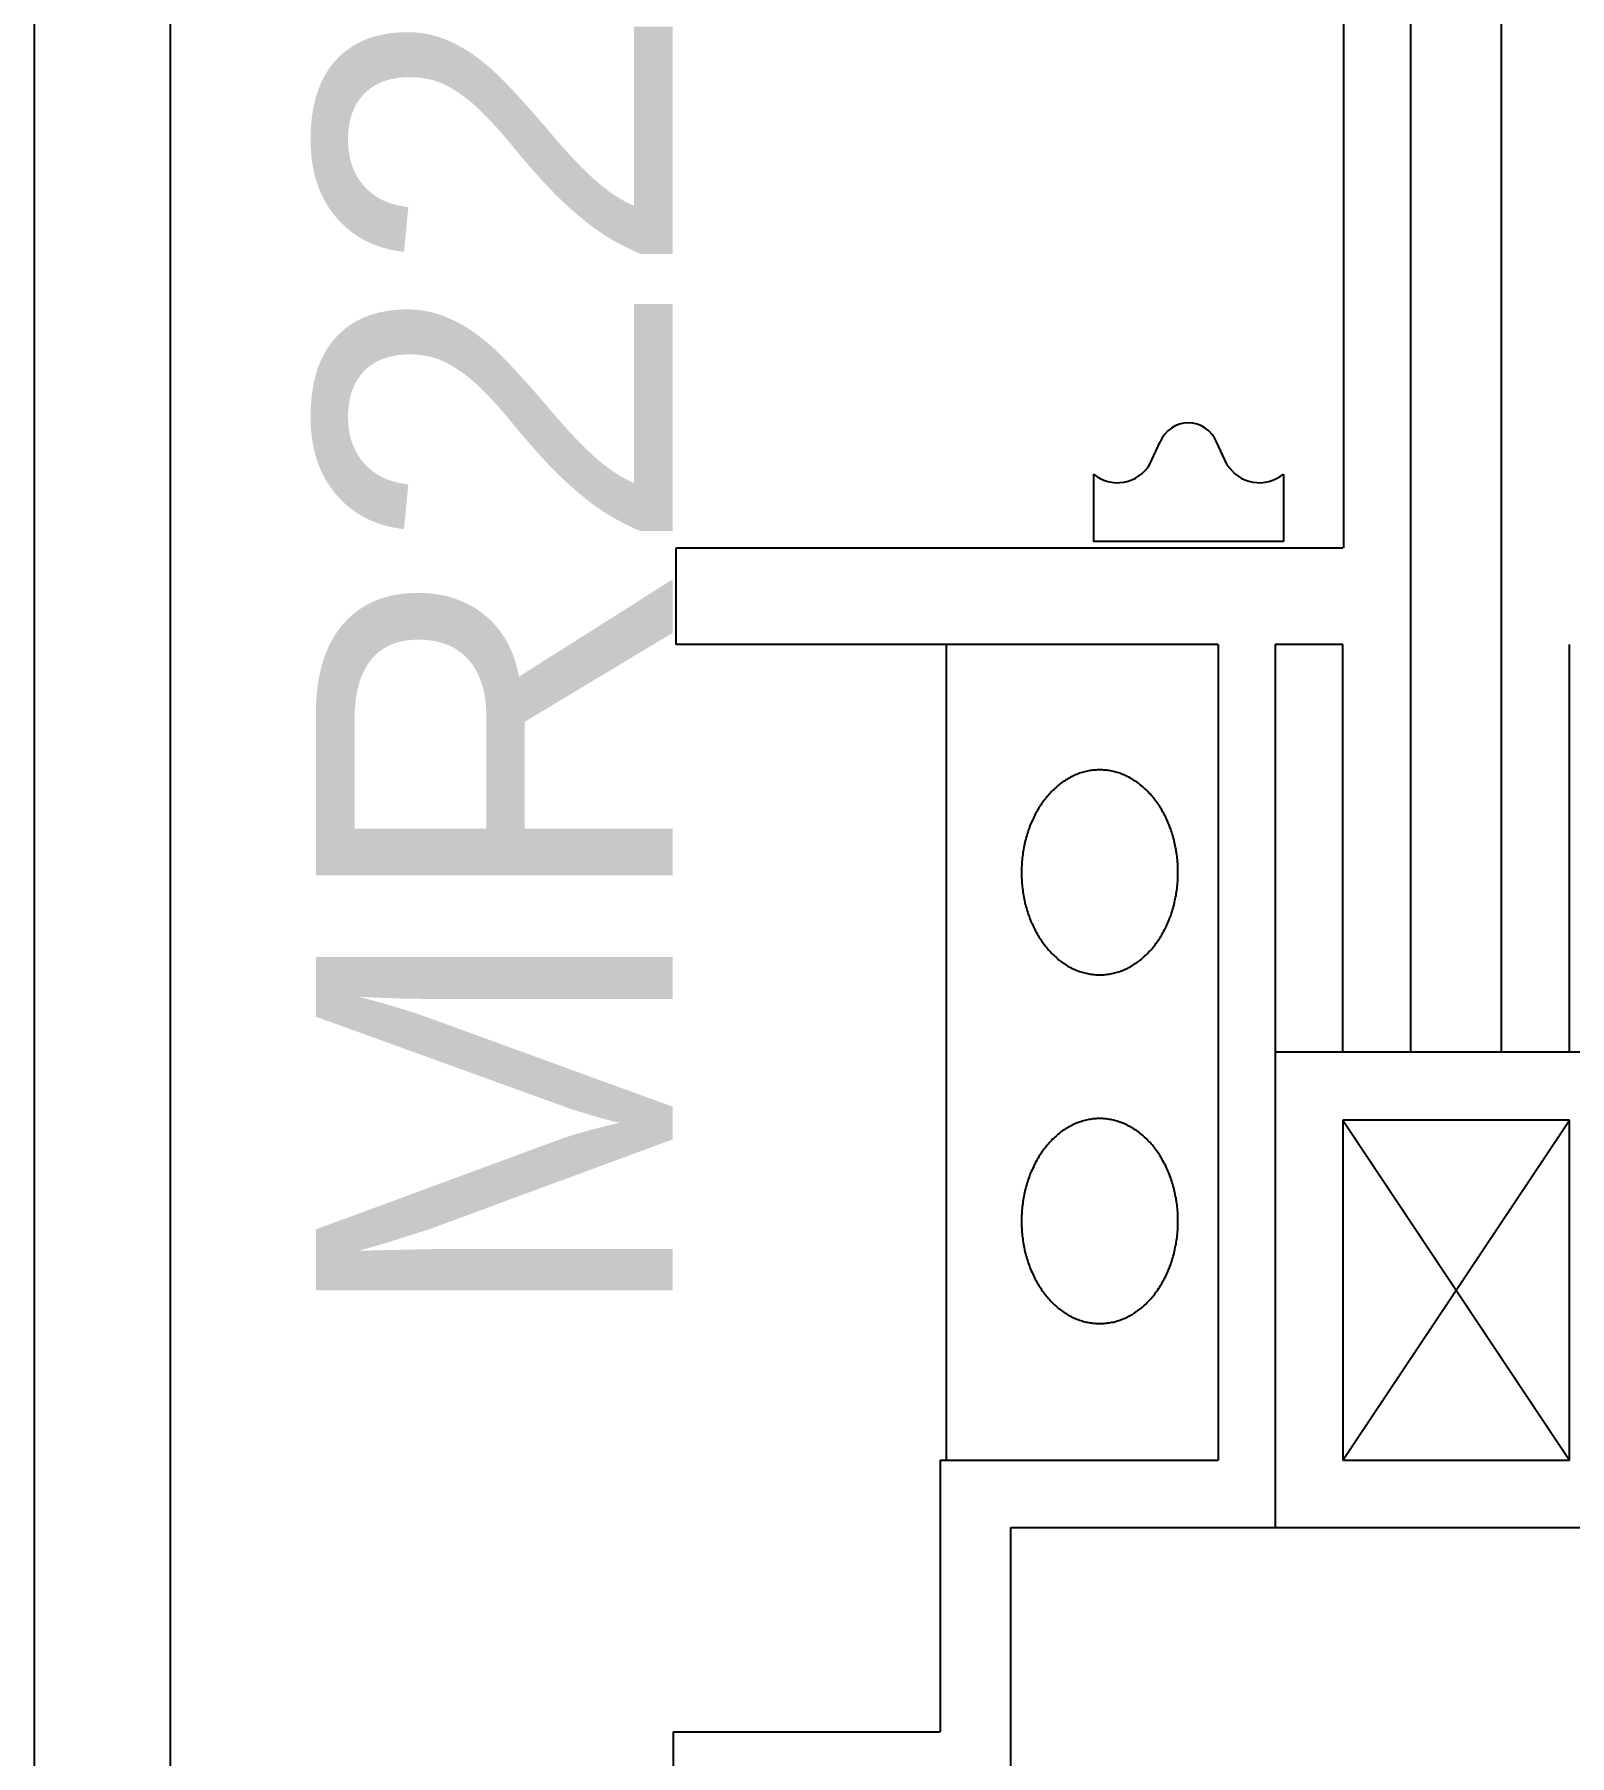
# Model space of a CAD drawing. Header units: inches. Extents: x -993 to 4309, y -3 to 2487.
# Drawn here: x 2353.2 to 2488.7, y 2150.1 to 2302 of the extents above; entities that cross this region are included whole.
import ezdxf

# ---------------------------------------------------------------- set-up
doc = ezdxf.new("R2010")
doc.units = ezdxf.units.IN
doc.header["$LTSCALE"] = 96
doc.header["$MEASUREMENT"] = 0
for name, color, linetype in [('A-EDIT', 9, 'CONTINUOUS'), ('A-PFLR-TEXT', 3, 'CONTINUOUS'), ('A-WALL', 5, 'CONTINUOUS'), ('P-SANR-EQPM', 5, 'CONTINUOUS')]:
    doc.layers.add(name, color=color, linetype=linetype)
doc.styles.get("Standard").update_dxf_attribs({"font": 'arial.ttf'})

msp = doc.modelspace()

# ---------------------------------------------------------------- linework, layer by layer
at = {"layer": 'A-EDIT'}
for p, q in [((2468.71, 2206.14), (2488.71, 2176.14)), ((2468.71, 2176.14), (2488.71, 2206.14))]:
    msp.add_line(p, q, dxfattribs=at)
at = {"layer": 'A-WALL'}
for p, q in [((2365.21, 2092.4), (2365.21, 2463.85)), ((2468.77, 2256.67), (2468.77, 2463.85)), ((2474.71, 2212.14), (2474.71, 2463.85)), ((2482.71, 2212.14), (2482.71, 2463.85)), ((2353.21, 2235.7), (2353.21, 2345.35)), ((2409.82, 2256.64), (2409.82, 2248.14)), ((2468.71, 2256.64), (2409.82, 2256.64)), ((2457.68, 2248.14), (2409.82, 2248.14)), ((2457.68, 2248.14), (2457.68, 2176.14)), ((2468.71, 2248.14), (2462.71, 2248.14)), ((2462.71, 2248.14), (2462.71, 2170.14)), ((2468.71, 2212.14), (2468.71, 2248.14)), ((2488.71, 2212.14), (2488.71, 2248.14)), ((2353.21, 2120.47), (2353.21, 2235.7)), ((2494.71, 2212.14), (2462.71, 2212.14)), ((2468.71, 2206.14), (2468.71, 2176.14)), ((2488.71, 2206.14), (2468.71, 2206.14)), ((2488.71, 2176.14), (2488.71, 2206.14)), ((2433.15, 2176.14), (2433.15, 2152.14)), ((2433.15, 2176.14), (2457.68, 2176.14)), ((2468.71, 2176.14), (2488.71, 2176.14)), ((2439.38, 2120.94), (2439.38, 2170.19)), ((2439.38, 2170.19), (2535.31, 2170.19)), ((2409.58, 2152.14), (2433.15, 2152.14)), ((2409.58, 2152.14), (2409.58, 2143.64))]:
    msp.add_line(p, q, dxfattribs=at)
at = {"layer": 'P-SANR-EQPM'}
for p, q in [((2451.67, 2264.06), (2452.58, 2266.03)), ((2458.46, 2264.06), (2457.55, 2266.03)), ((2446.68, 2263.16), (2446.68, 2257.22)), ((2463.45, 2263.16), (2463.45, 2257.22)), ((2463.45, 2257.22), (2446.68, 2257.22)), ((2433.68, 2248.14), (2433.68, 2176.14)), ((2444.65, 2236.41), (2444.54, 2236.34)), ((2444.76, 2236.46), (2444.65, 2236.41)), ((2444.87, 2236.52), (2444.76, 2236.46)), ((2444.99, 2236.57), (2444.87, 2236.52)), ((2445.1, 2236.62), (2444.99, 2236.57)), ((2445.22, 2236.67), (2445.1, 2236.62)), ((2445.33, 2236.71), (2445.22, 2236.67)), ((2445.45, 2236.76), (2445.33, 2236.71)), ((2445.57, 2236.8), (2445.45, 2236.76)), ((2445.68, 2236.83), (2445.57, 2236.8)), ((2445.8, 2236.87), (2445.68, 2236.83)), ((2445.92, 2236.9), (2445.8, 2236.87)), ((2446.04, 2236.93), (2445.92, 2236.9)), ((2446.16, 2236.95), (2446.04, 2236.93)), ((2446.28, 2236.98), (2446.16, 2236.95)), ((2446.4, 2237), (2446.28, 2236.98)), ((2446.51, 2237.01), (2446.4, 2237)), ((2446.63, 2237.03), (2446.51, 2237.01)), ((2446.76, 2237.04), (2446.63, 2237.03)), ((2446.88, 2237.05), (2446.76, 2237.04)), ((2447, 2237.06), (2446.88, 2237.05)), ((2447.12, 2237.06), (2447, 2237.06)), ((2447.24, 2237.06), (2447.12, 2237.06)), ((2447.36, 2237.06), (2447.24, 2237.06)), ((2447.48, 2237.06), (2447.36, 2237.06)), ((2447.6, 2237.05), (2447.48, 2237.06)), ((2447.72, 2237.04), (2447.6, 2237.05)), ((2447.84, 2237.03), (2447.72, 2237.04)), ((2447.96, 2237.01), (2447.84, 2237.03)), ((2448.08, 2237), (2447.96, 2237.01)), ((2448.2, 2236.98), (2448.08, 2237)), ((2448.32, 2236.95), (2448.2, 2236.98)), ((2448.44, 2236.93), (2448.32, 2236.95)), ((2448.55, 2236.9), (2448.44, 2236.93)), ((2448.67, 2236.87), (2448.55, 2236.9)), ((2448.79, 2236.83), (2448.67, 2236.87)), ((2448.91, 2236.8), (2448.79, 2236.83)), ((2449.02, 2236.76), (2448.91, 2236.8)), ((2449.14, 2236.71), (2449.02, 2236.76)), ((2449.26, 2236.67), (2449.14, 2236.71)), ((2449.37, 2236.62), (2449.26, 2236.67)), ((2449.49, 2236.57), (2449.37, 2236.62)), ((2449.6, 2236.52), (2449.49, 2236.57)), ((2449.71, 2236.46), (2449.6, 2236.52)), ((2449.82, 2236.41), (2449.71, 2236.46)), ((2449.94, 2236.34), (2449.82, 2236.41)), ((2442.71, 2234.84), (2442.62, 2234.74)), ((2442.8, 2234.95), (2442.71, 2234.84)), ((2442.89, 2235.05), (2442.8, 2234.95)), ((2442.99, 2235.15), (2442.89, 2235.05)), ((2443.08, 2235.24), (2442.99, 2235.15)), ((2443.18, 2235.34), (2443.08, 2235.24)), ((2443.28, 2235.43), (2443.18, 2235.34)), ((2443.38, 2235.52), (2443.28, 2235.43)), ((2443.48, 2235.6), (2443.38, 2235.52)), ((2443.58, 2235.69), (2443.48, 2235.6)), ((2443.68, 2235.77), (2443.58, 2235.69)), ((2443.78, 2235.85), (2443.68, 2235.77)), ((2443.89, 2235.93), (2443.78, 2235.85)), ((2443.99, 2236), (2443.89, 2235.93)), ((2444.1, 2236.08), (2443.99, 2236)), ((2444.21, 2236.15), (2444.1, 2236.08)), ((2444.32, 2236.22), (2444.21, 2236.15)), ((2444.43, 2236.28), (2444.32, 2236.22)), ((2444.54, 2236.34), (2444.43, 2236.28)), ((2450.05, 2236.28), (2449.94, 2236.34)), ((2450.16, 2236.22), (2450.05, 2236.28)), ((2450.26, 2236.15), (2450.16, 2236.22)), ((2450.37, 2236.08), (2450.26, 2236.15)), ((2450.48, 2236), (2450.37, 2236.08)), ((2450.58, 2235.93), (2450.48, 2236)), ((2450.69, 2235.85), (2450.58, 2235.93)), ((2450.79, 2235.77), (2450.69, 2235.85)), ((2450.9, 2235.69), (2450.79, 2235.77)), ((2451, 2235.6), (2450.9, 2235.69)), ((2451.1, 2235.52), (2451, 2235.6)), ((2451.2, 2235.43), (2451.1, 2235.52)), ((2451.3, 2235.34), (2451.2, 2235.43)), ((2451.39, 2235.24), (2451.3, 2235.34)), ((2451.49, 2235.15), (2451.39, 2235.24)), ((2451.58, 2235.05), (2451.49, 2235.15)), ((2451.68, 2234.95), (2451.58, 2235.05)), ((2451.77, 2234.84), (2451.68, 2234.95)), ((2451.86, 2234.74), (2451.77, 2234.84)), ((2441.65, 2233.33), (2441.58, 2233.21)), ((2441.72, 2233.46), (2441.65, 2233.33)), ((2441.8, 2233.59), (2441.72, 2233.46)), ((2441.87, 2233.71), (2441.8, 2233.59)), ((2441.95, 2233.83), (2441.87, 2233.71)), ((2442.03, 2233.95), (2441.95, 2233.83)), ((2442.1, 2234.07), (2442.03, 2233.95)), ((2442.19, 2234.19), (2442.1, 2234.07)), ((2442.27, 2234.3), (2442.19, 2234.19)), ((2442.35, 2234.41), (2442.27, 2234.3)), ((2442.44, 2234.52), (2442.35, 2234.41)), ((2442.53, 2234.63), (2442.44, 2234.52)), ((2442.62, 2234.74), (2442.53, 2234.63)), ((2451.95, 2234.63), (2451.86, 2234.74)), ((2452.03, 2234.52), (2451.95, 2234.63)), ((2452.12, 2234.41), (2452.03, 2234.52)), ((2452.2, 2234.3), (2452.12, 2234.41)), ((2452.29, 2234.19), (2452.2, 2234.3)), ((2452.37, 2234.07), (2452.29, 2234.19)), ((2452.45, 2233.95), (2452.37, 2234.07)), ((2452.53, 2233.83), (2452.45, 2233.95)), ((2452.6, 2233.71), (2452.53, 2233.83)), ((2452.68, 2233.59), (2452.6, 2233.71)), ((2452.75, 2233.46), (2452.68, 2233.59)), ((2452.82, 2233.33), (2452.75, 2233.46)), ((2452.89, 2233.21), (2452.82, 2233.33)), ((2440.98, 2231.84), (2440.93, 2231.7)), ((2441.03, 2231.98), (2440.98, 2231.84)), ((2441.08, 2232.12), (2441.03, 2231.98)), ((2441.14, 2232.26), (2441.08, 2232.12)), ((2441.2, 2232.4), (2441.14, 2232.26)), ((2441.26, 2232.54), (2441.2, 2232.4)), ((2441.32, 2232.68), (2441.26, 2232.54)), ((2441.38, 2232.81), (2441.32, 2232.68)), ((2441.45, 2232.94), (2441.38, 2232.81)), ((2441.51, 2233.08), (2441.45, 2232.94)), ((2441.58, 2233.21), (2441.51, 2233.08)), ((2452.96, 2233.08), (2452.89, 2233.21)), ((2453.03, 2232.94), (2452.96, 2233.08)), ((2453.09, 2232.81), (2453.03, 2232.94)), ((2453.16, 2232.68), (2453.09, 2232.81)), ((2453.22, 2232.54), (2453.16, 2232.68)), ((2453.28, 2232.4), (2453.22, 2232.54)), ((2453.33, 2232.26), (2453.28, 2232.4)), ((2453.39, 2232.12), (2453.33, 2232.26)), ((2453.44, 2231.98), (2453.39, 2232.12)), ((2453.5, 2231.84), (2453.44, 2231.98)), ((2453.55, 2231.7), (2453.5, 2231.84)), ((2440.57, 2230.36), (2440.54, 2230.21)), ((2440.6, 2230.51), (2440.57, 2230.36)), ((2440.63, 2230.66), (2440.6, 2230.51)), ((2440.67, 2230.81), (2440.63, 2230.66)), ((2440.71, 2230.96), (2440.67, 2230.81)), ((2440.75, 2231.11), (2440.71, 2230.96)), ((2440.79, 2231.26), (2440.75, 2231.11)), ((2440.83, 2231.41), (2440.79, 2231.26)), ((2440.88, 2231.55), (2440.83, 2231.41)), ((2440.93, 2231.7), (2440.88, 2231.55)), ((2453.59, 2231.55), (2453.55, 2231.7)), ((2453.64, 2231.41), (2453.59, 2231.55)), ((2453.68, 2231.26), (2453.64, 2231.41)), ((2453.73, 2231.11), (2453.68, 2231.26)), ((2453.77, 2230.96), (2453.73, 2231.11)), ((2453.8, 2230.81), (2453.77, 2230.96)), ((2453.84, 2230.66), (2453.8, 2230.81)), ((2453.87, 2230.51), (2453.84, 2230.66)), ((2453.91, 2230.36), (2453.87, 2230.51)), ((2453.94, 2230.21), (2453.91, 2230.36)), ((2440.36, 2228.81), (2440.35, 2228.65)), ((2440.37, 2228.96), (2440.36, 2228.81)), ((2440.38, 2229.12), (2440.37, 2228.96)), ((2440.4, 2229.28), (2440.38, 2229.12)), ((2440.42, 2229.43), (2440.4, 2229.28)), ((2440.44, 2229.59), (2440.42, 2229.43)), ((2440.46, 2229.74), (2440.44, 2229.59)), ((2440.48, 2229.9), (2440.46, 2229.74)), ((2440.51, 2230.05), (2440.48, 2229.9)), ((2440.54, 2230.21), (2440.51, 2230.05)), ((2453.97, 2230.05), (2453.94, 2230.21)), ((2453.99, 2229.9), (2453.97, 2230.05)), ((2454.02, 2229.74), (2453.99, 2229.9)), ((2454.04, 2229.59), (2454.02, 2229.74)), ((2454.06, 2229.43), (2454.04, 2229.59)), ((2454.08, 2229.28), (2454.06, 2229.43)), ((2454.09, 2229.12), (2454.08, 2229.28)), ((2454.1, 2228.96), (2454.09, 2229.12)), ((2454.12, 2228.81), (2454.1, 2228.96)), ((2454.13, 2228.65), (2454.12, 2228.81)), ((2440.34, 2228.33), (2440.33, 2228.17)), ((2440.33, 2228.17), (2440.33, 2228.02)), ((2440.33, 2228.02), (2440.33, 2227.86)), ((2440.33, 2227.86), (2440.34, 2227.7)), ((2440.35, 2228.65), (2440.34, 2228.49)), ((2440.34, 2228.49), (2440.34, 2228.33)), ((2440.34, 2227.7), (2440.34, 2227.54)), ((2440.34, 2227.54), (2440.35, 2227.39)), ((2440.35, 2227.39), (2440.36, 2227.23)), ((2454.12, 2227.23), (2454.13, 2227.39)), ((2454.13, 2228.49), (2454.13, 2228.65)), ((2454.14, 2228.33), (2454.13, 2228.49)), ((2454.13, 2227.54), (2454.14, 2227.7)), ((2454.13, 2227.39), (2454.13, 2227.54)), ((2454.14, 2228.17), (2454.14, 2228.33)), ((2454.14, 2228.02), (2454.14, 2228.17)), ((2454.14, 2227.86), (2454.14, 2228.02)), ((2454.14, 2227.7), (2454.14, 2227.86)), ((2440.36, 2227.23), (2440.37, 2227.07)), ((2440.37, 2227.07), (2440.38, 2226.91)), ((2440.38, 2226.91), (2440.4, 2226.76)), ((2440.4, 2226.76), (2440.42, 2226.6)), ((2440.42, 2226.6), (2440.44, 2226.45)), ((2440.44, 2226.45), (2440.46, 2226.29)), ((2440.46, 2226.29), (2440.48, 2226.14)), ((2440.48, 2226.14), (2440.51, 2225.98)), ((2440.51, 2225.98), (2440.54, 2225.83)), ((2440.54, 2225.83), (2440.57, 2225.67)), ((2453.91, 2225.67), (2453.94, 2225.83)), ((2453.94, 2225.83), (2453.97, 2225.98)), ((2453.97, 2225.98), (2453.99, 2226.14)), ((2453.99, 2226.14), (2454.02, 2226.29)), ((2454.02, 2226.29), (2454.04, 2226.45)), ((2454.04, 2226.45), (2454.06, 2226.6)), ((2454.06, 2226.6), (2454.08, 2226.76)), ((2454.08, 2226.76), (2454.09, 2226.91)), ((2454.09, 2226.91), (2454.1, 2227.07)), ((2454.1, 2227.07), (2454.12, 2227.23)), ((2440.57, 2225.67), (2440.6, 2225.52)), ((2440.6, 2225.52), (2440.63, 2225.37)), ((2440.63, 2225.37), (2440.67, 2225.22)), ((2440.67, 2225.22), (2440.71, 2225.07)), ((2440.71, 2225.07), (2440.75, 2224.92)), ((2440.75, 2224.92), (2440.79, 2224.77)), ((2440.79, 2224.77), (2440.83, 2224.63)), ((2440.83, 2224.63), (2440.88, 2224.48)), ((2440.88, 2224.48), (2440.93, 2224.34)), ((2440.93, 2224.34), (2440.98, 2224.19)), ((2453.5, 2224.19), (2453.55, 2224.34)), ((2453.55, 2224.34), (2453.59, 2224.48)), ((2453.59, 2224.48), (2453.64, 2224.63)), ((2453.64, 2224.63), (2453.68, 2224.77)), ((2453.68, 2224.77), (2453.73, 2224.92)), ((2453.73, 2224.92), (2453.77, 2225.07)), ((2453.77, 2225.07), (2453.8, 2225.22)), ((2453.8, 2225.22), (2453.84, 2225.37)), ((2453.84, 2225.37), (2453.87, 2225.52)), ((2453.87, 2225.52), (2453.91, 2225.67)), ((2440.98, 2224.19), (2441.03, 2224.05)), ((2441.03, 2224.05), (2441.08, 2223.91)), ((2441.08, 2223.91), (2441.14, 2223.77)), ((2441.14, 2223.77), (2441.2, 2223.63)), ((2441.2, 2223.63), (2441.26, 2223.49)), ((2441.26, 2223.49), (2441.32, 2223.36)), ((2441.32, 2223.36), (2441.38, 2223.22)), ((2441.38, 2223.22), (2441.45, 2223.09)), ((2441.45, 2223.09), (2441.51, 2222.96)), ((2441.51, 2222.96), (2441.58, 2222.83)), ((2441.58, 2222.83), (2441.65, 2222.7)), ((2441.65, 2222.7), (2441.72, 2222.57)), ((2452.75, 2222.57), (2452.82, 2222.7)), ((2452.82, 2222.7), (2452.89, 2222.83)), ((2452.89, 2222.83), (2452.96, 2222.96)), ((2452.96, 2222.96), (2453.03, 2223.09)), ((2453.03, 2223.09), (2453.09, 2223.22)), ((2453.09, 2223.22), (2453.16, 2223.36)), ((2453.16, 2223.36), (2453.22, 2223.49)), ((2453.22, 2223.49), (2453.28, 2223.63)), ((2453.28, 2223.63), (2453.33, 2223.77)), ((2453.33, 2223.77), (2453.39, 2223.91)), ((2453.39, 2223.91), (2453.44, 2224.05)), ((2453.44, 2224.05), (2453.5, 2224.19)), ((2441.72, 2222.57), (2441.8, 2222.45)), ((2441.8, 2222.45), (2441.87, 2222.32)), ((2441.87, 2222.32), (2441.95, 2222.2)), ((2441.95, 2222.2), (2442.03, 2222.08)), ((2442.03, 2222.08), (2442.1, 2221.96)), ((2442.1, 2221.96), (2442.19, 2221.85)), ((2442.19, 2221.85), (2442.27, 2221.73)), ((2442.27, 2221.73), (2442.35, 2221.62)), ((2442.35, 2221.62), (2442.44, 2221.51)), ((2442.44, 2221.51), (2442.53, 2221.4)), ((2442.53, 2221.4), (2442.62, 2221.29)), ((2442.62, 2221.29), (2442.71, 2221.19)), ((2442.71, 2221.19), (2442.8, 2221.09)), ((2451.68, 2221.09), (2451.77, 2221.19)), ((2451.77, 2221.19), (2451.86, 2221.29)), ((2451.86, 2221.29), (2451.95, 2221.4)), ((2451.95, 2221.4), (2452.03, 2221.51)), ((2452.03, 2221.51), (2452.12, 2221.62)), ((2452.12, 2221.62), (2452.2, 2221.73)), ((2452.2, 2221.73), (2452.29, 2221.85)), ((2452.29, 2221.85), (2452.37, 2221.96)), ((2452.37, 2221.96), (2452.45, 2222.08)), ((2452.45, 2222.08), (2452.53, 2222.2)), ((2452.53, 2222.2), (2452.6, 2222.32)), ((2452.6, 2222.32), (2452.68, 2222.45)), ((2452.68, 2222.45), (2452.75, 2222.57)), ((2442.8, 2221.09), (2442.89, 2220.99)), ((2442.89, 2220.99), (2442.99, 2220.89)), ((2442.99, 2220.89), (2443.08, 2220.79)), ((2443.08, 2220.79), (2443.18, 2220.7)), ((2443.18, 2220.7), (2443.28, 2220.61)), ((2443.28, 2220.61), (2443.38, 2220.52)), ((2443.38, 2220.52), (2443.48, 2220.43)), ((2443.48, 2220.43), (2443.58, 2220.34)), ((2443.58, 2220.34), (2443.68, 2220.26)), ((2443.68, 2220.26), (2443.78, 2220.18)), ((2443.78, 2220.18), (2443.89, 2220.1)), ((2443.89, 2220.1), (2443.99, 2220.03)), ((2443.99, 2220.03), (2444.1, 2219.96)), ((2444.1, 2219.96), (2444.21, 2219.88)), ((2444.21, 2219.88), (2444.32, 2219.82)), ((2444.32, 2219.82), (2444.43, 2219.75)), ((2444.43, 2219.75), (2444.54, 2219.69)), ((2444.54, 2219.69), (2444.65, 2219.63)), ((2449.82, 2219.63), (2449.94, 2219.69)), ((2449.94, 2219.69), (2450.05, 2219.75)), ((2450.05, 2219.75), (2450.16, 2219.82)), ((2450.16, 2219.82), (2450.26, 2219.88)), ((2450.26, 2219.88), (2450.37, 2219.96)), ((2450.37, 2219.96), (2450.48, 2220.03)), ((2450.48, 2220.03), (2450.58, 2220.1)), ((2450.58, 2220.1), (2450.69, 2220.18)), ((2450.69, 2220.18), (2450.79, 2220.26)), ((2450.79, 2220.26), (2450.9, 2220.34)), ((2450.9, 2220.34), (2451, 2220.43)), ((2451, 2220.43), (2451.1, 2220.52)), ((2451.1, 2220.52), (2451.2, 2220.61)), ((2451.2, 2220.61), (2451.3, 2220.7)), ((2451.3, 2220.7), (2451.39, 2220.79)), ((2451.39, 2220.79), (2451.49, 2220.89)), ((2451.49, 2220.89), (2451.58, 2220.99)), ((2451.58, 2220.99), (2451.68, 2221.09)), ((2444.65, 2219.63), (2444.76, 2219.57)), ((2444.76, 2219.57), (2444.87, 2219.51)), ((2444.87, 2219.51), (2444.99, 2219.46)), ((2444.99, 2219.46), (2445.1, 2219.41)), ((2445.1, 2219.41), (2445.22, 2219.36)), ((2445.22, 2219.36), (2445.33, 2219.32)), ((2445.33, 2219.32), (2445.45, 2219.28)), ((2445.45, 2219.28), (2445.57, 2219.24)), ((2445.57, 2219.24), (2445.68, 2219.2)), ((2445.68, 2219.2), (2445.8, 2219.17)), ((2445.8, 2219.17), (2445.92, 2219.14)), ((2445.92, 2219.14), (2446.04, 2219.11)), ((2446.04, 2219.11), (2446.16, 2219.08)), ((2446.16, 2219.08), (2446.28, 2219.06)), ((2446.28, 2219.06), (2446.4, 2219.04)), ((2446.4, 2219.04), (2446.51, 2219.02)), ((2446.51, 2219.02), (2446.63, 2219)), ((2446.63, 2219), (2446.76, 2218.99)), ((2446.76, 2218.99), (2446.88, 2218.98)), ((2446.88, 2218.98), (2447, 2218.97)), ((2447, 2218.97), (2447.12, 2218.97)), ((2447.12, 2218.97), (2447.24, 2218.97)), ((2447.24, 2218.97), (2447.36, 2218.97)), ((2447.36, 2218.97), (2447.48, 2218.97)), ((2447.48, 2218.97), (2447.6, 2218.98)), ((2447.6, 2218.98), (2447.72, 2218.99)), ((2447.72, 2218.99), (2447.84, 2219)), ((2447.84, 2219), (2447.96, 2219.02)), ((2447.96, 2219.02), (2448.08, 2219.04)), ((2448.08, 2219.04), (2448.2, 2219.06)), ((2448.2, 2219.06), (2448.32, 2219.08)), ((2448.32, 2219.08), (2448.44, 2219.11)), ((2448.44, 2219.11), (2448.55, 2219.14)), ((2448.55, 2219.14), (2448.67, 2219.17)), ((2448.67, 2219.17), (2448.79, 2219.2)), ((2448.79, 2219.2), (2448.91, 2219.24)), ((2448.91, 2219.24), (2449.02, 2219.28)), ((2449.02, 2219.28), (2449.14, 2219.32)), ((2449.14, 2219.32), (2449.26, 2219.36)), ((2449.26, 2219.36), (2449.37, 2219.41)), ((2449.37, 2219.41), (2449.49, 2219.46)), ((2449.49, 2219.46), (2449.6, 2219.51)), ((2449.6, 2219.51), (2449.71, 2219.57)), ((2449.71, 2219.57), (2449.82, 2219.63)), ((2445.57, 2206.01), (2445.45, 2205.97)), ((2445.68, 2206.05), (2445.57, 2206.01)), ((2445.8, 2206.08), (2445.68, 2206.05)), ((2445.92, 2206.11), (2445.8, 2206.08)), ((2446.04, 2206.14), (2445.92, 2206.11)), ((2446.16, 2206.17), (2446.04, 2206.14)), ((2446.28, 2206.19), (2446.16, 2206.17)), ((2446.4, 2206.21), (2446.28, 2206.19)), ((2446.51, 2206.23), (2446.4, 2206.21)), ((2446.63, 2206.25), (2446.51, 2206.23)), ((2446.76, 2206.26), (2446.63, 2206.25)), ((2446.88, 2206.27), (2446.76, 2206.26)), ((2447, 2206.28), (2446.88, 2206.27)), ((2447.12, 2206.28), (2447, 2206.28)), ((2447.24, 2206.28), (2447.12, 2206.28)), ((2447.36, 2206.28), (2447.24, 2206.28)), ((2447.48, 2206.28), (2447.36, 2206.28)), ((2447.6, 2206.27), (2447.48, 2206.28)), ((2447.72, 2206.26), (2447.6, 2206.27)), ((2447.84, 2206.25), (2447.72, 2206.26)), ((2447.96, 2206.23), (2447.84, 2206.25)), ((2448.08, 2206.21), (2447.96, 2206.23)), ((2448.2, 2206.19), (2448.08, 2206.21)), ((2448.32, 2206.17), (2448.2, 2206.19)), ((2448.44, 2206.14), (2448.32, 2206.17)), ((2448.55, 2206.11), (2448.44, 2206.14)), ((2448.67, 2206.08), (2448.55, 2206.11)), ((2448.79, 2206.05), (2448.67, 2206.08)), ((2448.91, 2206.01), (2448.79, 2206.05)), ((2449.02, 2205.97), (2448.91, 2206.01)), ((2443.08, 2204.46), (2442.99, 2204.36)), ((2443.18, 2204.55), (2443.08, 2204.46)), ((2443.28, 2204.64), (2443.18, 2204.55)), ((2443.38, 2204.73), (2443.28, 2204.64)), ((2443.48, 2204.82), (2443.38, 2204.73)), ((2443.58, 2204.91), (2443.48, 2204.82)), ((2443.68, 2204.99), (2443.58, 2204.91)), ((2443.78, 2205.07), (2443.68, 2204.99)), ((2443.89, 2205.15), (2443.78, 2205.07)), ((2443.99, 2205.22), (2443.89, 2205.15)), ((2444.1, 2205.29), (2443.99, 2205.22)), ((2444.21, 2205.37), (2444.1, 2205.29)), ((2444.32, 2205.43), (2444.21, 2205.37)), ((2444.43, 2205.5), (2444.32, 2205.43)), ((2444.54, 2205.56), (2444.43, 2205.5)), ((2444.65, 2205.62), (2444.54, 2205.56)), ((2444.76, 2205.68), (2444.65, 2205.62)), ((2444.87, 2205.74), (2444.76, 2205.68)), ((2444.99, 2205.79), (2444.87, 2205.74)), ((2445.1, 2205.84), (2444.99, 2205.79)), ((2445.22, 2205.89), (2445.1, 2205.84)), ((2445.33, 2205.93), (2445.22, 2205.89)), ((2445.45, 2205.97), (2445.33, 2205.93)), ((2449.14, 2205.93), (2449.02, 2205.97)), ((2449.26, 2205.89), (2449.14, 2205.93)), ((2449.37, 2205.84), (2449.26, 2205.89)), ((2449.49, 2205.79), (2449.37, 2205.84)), ((2449.6, 2205.74), (2449.49, 2205.79)), ((2449.71, 2205.68), (2449.6, 2205.74)), ((2449.82, 2205.62), (2449.71, 2205.68)), ((2449.94, 2205.56), (2449.82, 2205.62)), ((2450.05, 2205.5), (2449.94, 2205.56)), ((2450.16, 2205.43), (2450.05, 2205.5)), ((2450.26, 2205.37), (2450.16, 2205.43)), ((2450.37, 2205.29), (2450.26, 2205.37)), ((2450.48, 2205.22), (2450.37, 2205.29)), ((2450.58, 2205.15), (2450.48, 2205.22)), ((2450.69, 2205.07), (2450.58, 2205.15)), ((2450.79, 2204.99), (2450.69, 2205.07)), ((2450.9, 2204.91), (2450.79, 2204.99)), ((2451, 2204.82), (2450.9, 2204.91)), ((2451.1, 2204.73), (2451, 2204.82)), ((2451.2, 2204.64), (2451.1, 2204.73)), ((2451.3, 2204.55), (2451.2, 2204.64)), ((2451.39, 2204.46), (2451.3, 2204.55)), ((2451.49, 2204.36), (2451.39, 2204.46)), ((2441.95, 2203.05), (2441.87, 2202.93)), ((2442.03, 2203.17), (2441.95, 2203.05)), ((2442.1, 2203.29), (2442.03, 2203.17)), ((2442.19, 2203.4), (2442.1, 2203.29)), ((2442.27, 2203.52), (2442.19, 2203.4)), ((2442.35, 2203.63), (2442.27, 2203.52)), ((2442.44, 2203.74), (2442.35, 2203.63)), ((2442.53, 2203.85), (2442.44, 2203.74)), ((2442.62, 2203.96), (2442.53, 2203.85)), ((2442.71, 2204.06), (2442.62, 2203.96)), ((2442.8, 2204.16), (2442.71, 2204.06)), ((2442.89, 2204.26), (2442.8, 2204.16)), ((2442.99, 2204.36), (2442.89, 2204.26)), ((2451.58, 2204.26), (2451.49, 2204.36)), ((2451.68, 2204.16), (2451.58, 2204.26)), ((2451.77, 2204.06), (2451.68, 2204.16)), ((2451.86, 2203.96), (2451.77, 2204.06)), ((2451.95, 2203.85), (2451.86, 2203.96)), ((2452.03, 2203.74), (2451.95, 2203.85)), ((2452.12, 2203.63), (2452.03, 2203.74)), ((2452.2, 2203.52), (2452.12, 2203.63)), ((2452.29, 2203.4), (2452.2, 2203.52)), ((2452.37, 2203.29), (2452.29, 2203.4)), ((2452.45, 2203.17), (2452.37, 2203.29)), ((2452.53, 2203.05), (2452.45, 2203.17)), ((2452.6, 2202.93), (2452.53, 2203.05)), ((2441.14, 2201.48), (2441.08, 2201.34)), ((2441.2, 2201.62), (2441.14, 2201.48)), ((2441.26, 2201.76), (2441.2, 2201.62)), ((2441.32, 2201.89), (2441.26, 2201.76)), ((2441.38, 2202.03), (2441.32, 2201.89)), ((2441.45, 2202.16), (2441.38, 2202.03)), ((2441.51, 2202.29), (2441.45, 2202.16)), ((2441.58, 2202.42), (2441.51, 2202.29)), ((2441.65, 2202.55), (2441.58, 2202.42)), ((2441.72, 2202.68), (2441.65, 2202.55)), ((2441.8, 2202.8), (2441.72, 2202.68)), ((2441.87, 2202.93), (2441.8, 2202.8)), ((2452.68, 2202.8), (2452.6, 2202.93)), ((2452.75, 2202.68), (2452.68, 2202.8)), ((2452.82, 2202.55), (2452.75, 2202.68)), ((2452.89, 2202.42), (2452.82, 2202.55)), ((2452.96, 2202.29), (2452.89, 2202.42)), ((2453.03, 2202.16), (2452.96, 2202.29)), ((2453.09, 2202.03), (2453.03, 2202.16)), ((2453.16, 2201.89), (2453.09, 2202.03)), ((2453.22, 2201.76), (2453.16, 2201.89)), ((2453.28, 2201.62), (2453.22, 2201.76)), ((2453.33, 2201.48), (2453.28, 2201.62)), ((2453.39, 2201.34), (2453.33, 2201.48)), ((2440.67, 2200.03), (2440.63, 2199.88)), ((2440.71, 2200.18), (2440.67, 2200.03)), ((2440.75, 2200.33), (2440.71, 2200.18)), ((2440.79, 2200.48), (2440.75, 2200.33)), ((2440.83, 2200.62), (2440.79, 2200.48)), ((2440.88, 2200.77), (2440.83, 2200.62)), ((2440.93, 2200.91), (2440.88, 2200.77)), ((2440.98, 2201.06), (2440.93, 2200.91)), ((2441.03, 2201.2), (2440.98, 2201.06)), ((2441.08, 2201.34), (2441.03, 2201.2)), ((2453.44, 2201.2), (2453.39, 2201.34)), ((2453.5, 2201.06), (2453.44, 2201.2)), ((2453.55, 2200.91), (2453.5, 2201.06)), ((2453.59, 2200.77), (2453.55, 2200.91)), ((2453.64, 2200.62), (2453.59, 2200.77)), ((2453.68, 2200.48), (2453.64, 2200.62)), ((2453.73, 2200.33), (2453.68, 2200.48)), ((2453.77, 2200.18), (2453.73, 2200.33)), ((2453.8, 2200.03), (2453.77, 2200.18)), ((2453.84, 2199.88), (2453.8, 2200.03)), ((2440.4, 2198.49), (2440.38, 2198.34)), ((2440.42, 2198.65), (2440.4, 2198.49)), ((2440.44, 2198.8), (2440.42, 2198.65)), ((2440.46, 2198.96), (2440.44, 2198.8)), ((2440.48, 2199.11), (2440.46, 2198.96)), ((2440.51, 2199.27), (2440.48, 2199.11)), ((2440.54, 2199.42), (2440.51, 2199.27)), ((2440.57, 2199.58), (2440.54, 2199.42)), ((2440.6, 2199.73), (2440.57, 2199.58)), ((2440.63, 2199.88), (2440.6, 2199.73)), ((2453.87, 2199.73), (2453.84, 2199.88)), ((2453.91, 2199.58), (2453.87, 2199.73)), ((2453.94, 2199.42), (2453.91, 2199.58)), ((2453.97, 2199.27), (2453.94, 2199.42)), ((2453.99, 2199.11), (2453.97, 2199.27)), ((2454.02, 2198.96), (2453.99, 2199.11)), ((2454.04, 2198.8), (2454.02, 2198.96)), ((2454.06, 2198.65), (2454.04, 2198.8)), ((2454.08, 2198.49), (2454.06, 2198.65)), ((2454.09, 2198.34), (2454.08, 2198.49)), ((2440.34, 2197.55), (2440.33, 2197.39)), ((2440.33, 2197.39), (2440.33, 2197.23)), ((2440.33, 2197.23), (2440.33, 2197.08)), ((2440.33, 2197.08), (2440.34, 2196.92)), ((2440.35, 2197.86), (2440.34, 2197.71)), ((2440.34, 2197.71), (2440.34, 2197.55)), ((2440.34, 2196.92), (2440.34, 2196.76)), ((2440.36, 2198.02), (2440.35, 2197.86)), ((2440.37, 2198.18), (2440.36, 2198.02)), ((2440.38, 2198.34), (2440.37, 2198.18)), ((2454.1, 2198.18), (2454.09, 2198.34)), ((2454.12, 2198.02), (2454.1, 2198.18)), ((2454.13, 2197.86), (2454.12, 2198.02)), ((2454.13, 2197.71), (2454.13, 2197.86)), ((2454.14, 2197.55), (2454.13, 2197.71)), ((2454.13, 2196.76), (2454.14, 2196.92)), ((2454.14, 2197.39), (2454.14, 2197.55)), ((2454.14, 2197.23), (2454.14, 2197.39)), ((2454.14, 2197.08), (2454.14, 2197.23)), ((2454.14, 2196.92), (2454.14, 2197.08)), ((2440.34, 2196.76), (2440.35, 2196.6)), ((2440.35, 2196.6), (2440.36, 2196.45)), ((2440.36, 2196.45), (2440.37, 2196.29)), ((2440.37, 2196.29), (2440.38, 2196.13)), ((2440.38, 2196.13), (2440.4, 2195.97)), ((2440.4, 2195.97), (2440.42, 2195.82)), ((2440.42, 2195.82), (2440.44, 2195.66)), ((2440.44, 2195.66), (2440.46, 2195.51)), ((2440.46, 2195.51), (2440.48, 2195.35)), ((2440.48, 2195.35), (2440.51, 2195.2)), ((2453.97, 2195.2), (2453.99, 2195.35)), ((2453.99, 2195.35), (2454.02, 2195.51)), ((2454.02, 2195.51), (2454.04, 2195.66)), ((2454.04, 2195.66), (2454.06, 2195.82)), ((2454.06, 2195.82), (2454.08, 2195.97)), ((2454.08, 2195.97), (2454.09, 2196.13)), ((2454.09, 2196.13), (2454.1, 2196.29)), ((2454.1, 2196.29), (2454.12, 2196.45)), ((2454.12, 2196.45), (2454.13, 2196.6)), ((2454.13, 2196.6), (2454.13, 2196.76)), ((2440.51, 2195.2), (2440.54, 2195.04)), ((2440.54, 2195.04), (2440.57, 2194.89)), ((2440.57, 2194.89), (2440.6, 2194.74)), ((2440.6, 2194.74), (2440.63, 2194.59)), ((2440.63, 2194.59), (2440.67, 2194.44)), ((2440.67, 2194.44), (2440.71, 2194.29)), ((2440.71, 2194.29), (2440.75, 2194.14)), ((2440.75, 2194.14), (2440.79, 2193.99)), ((2440.79, 2193.99), (2440.83, 2193.84)), ((2440.83, 2193.84), (2440.88, 2193.7)), ((2453.59, 2193.7), (2453.64, 2193.84)), ((2453.64, 2193.84), (2453.68, 2193.99)), ((2453.68, 2193.99), (2453.73, 2194.14)), ((2453.73, 2194.14), (2453.77, 2194.29)), ((2453.77, 2194.29), (2453.8, 2194.44)), ((2453.8, 2194.44), (2453.84, 2194.59)), ((2453.84, 2194.59), (2453.87, 2194.74)), ((2453.87, 2194.74), (2453.91, 2194.89)), ((2453.91, 2194.89), (2453.94, 2195.04)), ((2453.94, 2195.04), (2453.97, 2195.2)), ((2440.88, 2193.7), (2440.93, 2193.55)), ((2440.93, 2193.55), (2440.98, 2193.41)), ((2440.98, 2193.41), (2441.03, 2193.27)), ((2441.03, 2193.27), (2441.08, 2193.13)), ((2441.08, 2193.13), (2441.14, 2192.99)), ((2441.14, 2192.99), (2441.2, 2192.85)), ((2441.2, 2192.85), (2441.26, 2192.71)), ((2441.26, 2192.71), (2441.32, 2192.57)), ((2441.32, 2192.57), (2441.38, 2192.44)), ((2441.38, 2192.44), (2441.45, 2192.31)), ((2441.45, 2192.31), (2441.51, 2192.17)), ((2452.96, 2192.17), (2453.03, 2192.31)), ((2453.03, 2192.31), (2453.09, 2192.44)), ((2453.09, 2192.44), (2453.16, 2192.57)), ((2453.16, 2192.57), (2453.22, 2192.71)), ((2453.22, 2192.71), (2453.28, 2192.85)), ((2453.28, 2192.85), (2453.33, 2192.99)), ((2453.33, 2192.99), (2453.39, 2193.13)), ((2453.39, 2193.13), (2453.44, 2193.27)), ((2453.44, 2193.27), (2453.5, 2193.41)), ((2453.5, 2193.41), (2453.55, 2193.55)), ((2453.55, 2193.55), (2453.59, 2193.7)), ((2441.51, 2192.17), (2441.58, 2192.04)), ((2441.58, 2192.04), (2441.65, 2191.92)), ((2441.65, 2191.92), (2441.72, 2191.79)), ((2441.72, 2191.79), (2441.8, 2191.66)), ((2441.8, 2191.66), (2441.87, 2191.54)), ((2441.87, 2191.54), (2441.95, 2191.42)), ((2441.95, 2191.42), (2442.03, 2191.3)), ((2442.03, 2191.3), (2442.1, 2191.18)), ((2442.1, 2191.18), (2442.19, 2191.06)), ((2442.19, 2191.06), (2442.27, 2190.95)), ((2442.27, 2190.95), (2442.35, 2190.84)), ((2442.35, 2190.84), (2442.44, 2190.73)), ((2452.03, 2190.73), (2452.12, 2190.84)), ((2452.12, 2190.84), (2452.2, 2190.95)), ((2452.2, 2190.95), (2452.29, 2191.06)), ((2452.29, 2191.06), (2452.37, 2191.18)), ((2452.37, 2191.18), (2452.45, 2191.3)), ((2452.45, 2191.3), (2452.53, 2191.42)), ((2452.53, 2191.42), (2452.6, 2191.54)), ((2452.6, 2191.54), (2452.68, 2191.66)), ((2452.68, 2191.66), (2452.75, 2191.79)), ((2452.75, 2191.79), (2452.82, 2191.92)), ((2452.82, 2191.92), (2452.89, 2192.04)), ((2452.89, 2192.04), (2452.96, 2192.17)), ((2442.44, 2190.73), (2442.53, 2190.62)), ((2442.53, 2190.62), (2442.62, 2190.51)), ((2442.62, 2190.51), (2442.71, 2190.41)), ((2442.71, 2190.41), (2442.8, 2190.3)), ((2442.8, 2190.3), (2442.89, 2190.2)), ((2442.89, 2190.2), (2442.99, 2190.1)), ((2442.99, 2190.1), (2443.08, 2190.01)), ((2443.08, 2190.01), (2443.18, 2189.91)), ((2443.18, 2189.91), (2443.28, 2189.82)), ((2443.28, 2189.82), (2443.38, 2189.73)), ((2443.38, 2189.73), (2443.48, 2189.65)), ((2443.48, 2189.65), (2443.58, 2189.56)), ((2443.58, 2189.56), (2443.68, 2189.48)), ((2443.68, 2189.48), (2443.78, 2189.4)), ((2443.78, 2189.4), (2443.89, 2189.32)), ((2443.89, 2189.32), (2443.99, 2189.25)), ((2450.48, 2189.25), (2450.58, 2189.32)), ((2450.58, 2189.32), (2450.69, 2189.4)), ((2450.69, 2189.4), (2450.79, 2189.48)), ((2450.79, 2189.48), (2450.9, 2189.56)), ((2450.9, 2189.56), (2451, 2189.65)), ((2451, 2189.65), (2451.1, 2189.73)), ((2451.1, 2189.73), (2451.2, 2189.82)), ((2451.2, 2189.82), (2451.3, 2189.91)), ((2451.3, 2189.91), (2451.39, 2190.01)), ((2451.39, 2190.01), (2451.49, 2190.1)), ((2451.49, 2190.1), (2451.58, 2190.2)), ((2451.58, 2190.2), (2451.68, 2190.3)), ((2451.68, 2190.3), (2451.77, 2190.41)), ((2451.77, 2190.41), (2451.86, 2190.51)), ((2451.86, 2190.51), (2451.95, 2190.62)), ((2451.95, 2190.62), (2452.03, 2190.73)), ((2443.99, 2189.25), (2444.1, 2189.17)), ((2444.1, 2189.17), (2444.21, 2189.1)), ((2444.21, 2189.1), (2444.32, 2189.03)), ((2444.32, 2189.03), (2444.43, 2188.97)), ((2444.43, 2188.97), (2444.54, 2188.91)), ((2444.54, 2188.91), (2444.65, 2188.85)), ((2444.65, 2188.85), (2444.76, 2188.79)), ((2444.76, 2188.79), (2444.87, 2188.73)), ((2444.87, 2188.73), (2444.99, 2188.68)), ((2444.99, 2188.68), (2445.1, 2188.63)), ((2445.1, 2188.63), (2445.22, 2188.58)), ((2445.22, 2188.58), (2445.33, 2188.54)), ((2445.33, 2188.54), (2445.45, 2188.49)), ((2445.45, 2188.49), (2445.57, 2188.46)), ((2445.57, 2188.46), (2445.68, 2188.42)), ((2445.68, 2188.42), (2445.8, 2188.38)), ((2445.8, 2188.38), (2445.92, 2188.35)), ((2445.92, 2188.35), (2446.04, 2188.32)), ((2446.04, 2188.32), (2446.16, 2188.3)), ((2446.16, 2188.3), (2446.28, 2188.27)), ((2446.28, 2188.27), (2446.4, 2188.25)), ((2446.4, 2188.25), (2446.51, 2188.24)), ((2446.51, 2188.24), (2446.63, 2188.22)), ((2446.63, 2188.22), (2446.76, 2188.21)), ((2446.76, 2188.21), (2446.88, 2188.2)), ((2446.88, 2188.2), (2447, 2188.19)), ((2447, 2188.19), (2447.12, 2188.19)), ((2447.12, 2188.19), (2447.24, 2188.19)), ((2447.24, 2188.19), (2447.36, 2188.19)), ((2447.36, 2188.19), (2447.48, 2188.19)), ((2447.48, 2188.19), (2447.6, 2188.2)), ((2447.6, 2188.2), (2447.72, 2188.21)), ((2447.72, 2188.21), (2447.84, 2188.22)), ((2447.84, 2188.22), (2447.96, 2188.24)), ((2447.96, 2188.24), (2448.08, 2188.25)), ((2448.08, 2188.25), (2448.2, 2188.27)), ((2448.2, 2188.27), (2448.32, 2188.3)), ((2448.32, 2188.3), (2448.44, 2188.32)), ((2448.44, 2188.32), (2448.55, 2188.35)), ((2448.55, 2188.35), (2448.67, 2188.38)), ((2448.67, 2188.38), (2448.79, 2188.42)), ((2448.79, 2188.42), (2448.91, 2188.46)), ((2448.91, 2188.46), (2449.02, 2188.49)), ((2449.02, 2188.49), (2449.14, 2188.54)), ((2449.14, 2188.54), (2449.26, 2188.58)), ((2449.26, 2188.58), (2449.37, 2188.63)), ((2449.37, 2188.63), (2449.49, 2188.68)), ((2449.49, 2188.68), (2449.6, 2188.73)), ((2449.6, 2188.73), (2449.71, 2188.79)), ((2449.71, 2188.79), (2449.82, 2188.85)), ((2449.82, 2188.85), (2449.94, 2188.91)), ((2449.94, 2188.91), (2450.05, 2188.97)), ((2450.05, 2188.97), (2450.16, 2189.03)), ((2450.16, 2189.03), (2450.26, 2189.1)), ((2450.26, 2189.1), (2450.37, 2189.17)), ((2450.37, 2189.17), (2450.48, 2189.25))]:
    msp.add_line(p, q, dxfattribs=at)
for centre, radius, start, end in [((2455.06, 2265.03), 2.67, 21.7397, 158.2603), ((2448.79, 2265.75), 3.34, 230.7521, 329.6559), ((2461.34, 2265.75), 3.34, 210.3441, 309.2479)]:
    msp.add_arc(centre, radius, start, end, dxfattribs=at)

# ---------------------------------------------------------------- texts
at = {"layer": 'A-PFLR-TEXT'}
msp.add_text('MR220', height=31.5, rotation=90, dxfattribs=at).set_placement((2409.55, 2187.5))

doc.saveas('drawing.dxf')
